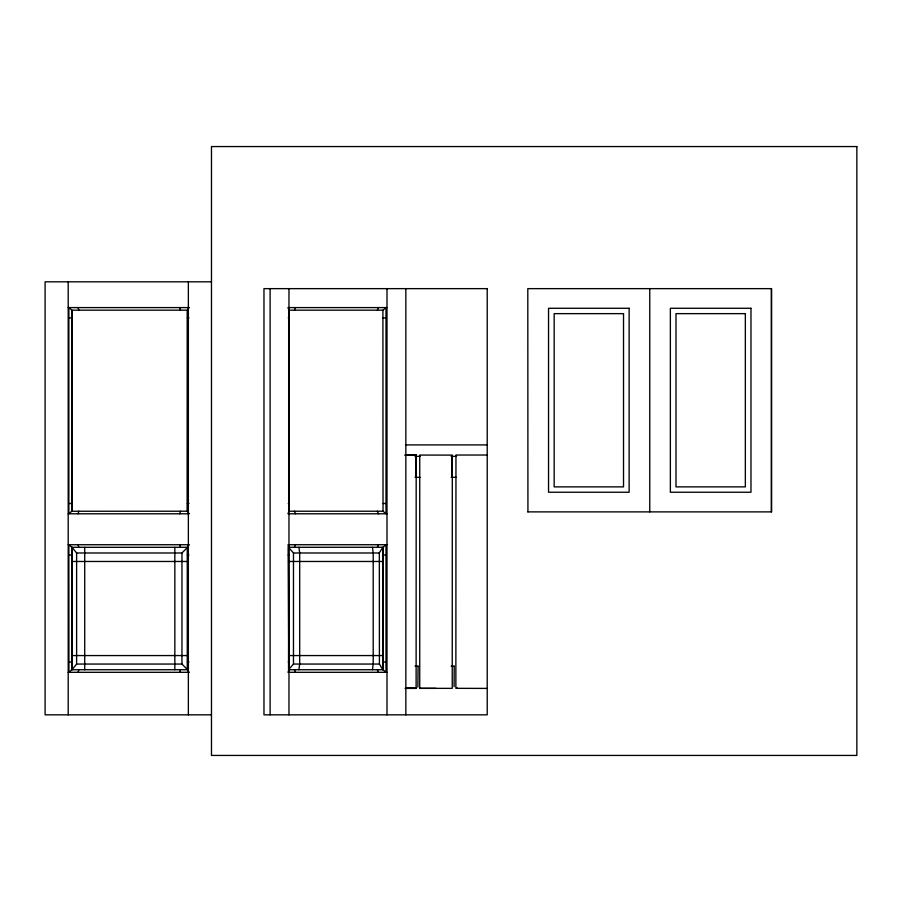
<?xml version="1.0" encoding="UTF-8"?>
<svg xmlns="http://www.w3.org/2000/svg" width="902" height="902" viewBox="0 0 902 902"><rect width="100%" height="100%" fill="white"/><g stroke="black" fill="none" stroke-linecap="round" stroke-linejoin="round"><path stroke-width="1.35" d="M84.72 547.3L84.72 669.735M174.841 547.3L174.841 669.735M298.912 669.735L299.69 664.052L299.69 552.982L298.912 547.3M372.436 669.735L373.202 664.052L373.202 552.982L372.436 547.3M76.614 664.052L72.013 669.735L72.013 547.3L76.614 552.982L76.614 664.052L181.956 664.052L187.548 669.735L71.867 669.735L68.947 672.261L68.856 544.729L71.867 547.3L187.548 547.3L187.548 669.735M78.147 672.261L78.17 672.17A1.973 0.879 -90 0 1 78.542 670.817A1.725 0.767 -90 0 0 78.733 669.882L78.801 669.735M179.825 672.261L179.836 672.17A1.973 0.879 -90 0 1 180.22 670.817A1.725 0.767 -90 0 0 180.4 669.882L180.468 669.735M288.245 513.125L288.82 511.254L288.82 310.13L288.245 308.258M288.245 671.64L288.82 669.78L288.245 545.394M378.457 544.729L378.344 544.864A1.973 1.342 -90 0 1 377.769 546.217A1.725 1.184 -90 0 0 377.487 547.164L377.442 547.266M379.415 664.052L382.798 669.735L382.798 547.3L379.336 552.813L379.415 664.052L293.477 664.052L288.55 669.735L383.034 669.735L386 672.306L386 544.729L383.136 547.266L288.55 547.3L288.55 669.735M417.897 687.087L418.077 666.116M454.078 686.659L454.213 666.116M188.958 307.74L187.402 310.175L187.39 511.254L188.958 513.655M188.958 544.864L187.39 547.266L187.402 669.735L188.958 672.17M187.548 547.3L181.956 552.982L76.614 552.982M78.102 513.79L78.17 513.655A1.973 0.879 -90 0 1 78.542 512.302A1.725 0.767 -90 0 0 78.733 511.355L78.801 511.22M179.769 513.79L179.825 513.745A1.973 0.879 -90 0 1 180.22 512.302A1.725 0.767 -90 0 0 180.4 511.355L180.468 511.22M295.518 307.593L295.439 307.638A1.973 1.342 -90 0 1 294.819 309.093A1.725 1.184 -90 0 0 294.537 310.029L294.435 310.175M378.457 307.593L378.378 307.638A1.973 1.342 -90 0 1 377.769 309.093A1.725 1.184 -90 0 0 377.487 310.029L377.374 310.175M295.518 544.729L295.405 544.864A1.973 1.342 -90 0 1 294.819 546.217A1.725 1.184 -90 0 0 294.537 547.164L294.435 547.3M383.034 547.3L383.034 669.735M416.093 688.35L405.291 688.339L416.115 688.361L416.183 455.104L405.302 455.082L416.059 455.104M436.016 688.35L419.825 688.35L452.24 688.361L452.308 455.104L419.746 455.07L419.734 688.327M211.474 281.819L45.1 281.819L45.1 714.835L211.474 714.835M68.202 307.593L189.014 307.593M287.975 307.593L386.992 307.593M68.856 317.899L71.867 317.899M187.39 317.899L188.958 317.899M288.245 317.899L288.82 317.899M383.034 317.899L386 317.899M405.674 444.911L486.967 444.911M404.818 455.104L416.115 455.07M486.911 455.025L455.961 455.036L455.871 688.327L486.911 688.406M415.044 456.344L420.073 456.344M451.158 456.344L456.198 456.344M415.044 477.316L420.073 477.316M451.158 477.316L456.198 477.316M68.856 503.485L71.867 503.485M187.39 503.485L188.958 503.485M288.245 503.485L288.82 503.485M383.034 503.485L386 503.485M383.034 511.22L288.663 511.22L288.663 310.175L383.034 310.175L386 307.593L386 513.79L383.034 511.22L382.91 310.175M527.805 511.885L771.582 511.885L771.582 288.64L527.805 288.64L527.929 511.885M68.202 513.79L189.014 513.79M287.975 513.79L386.992 513.79M68.202 544.729L189.014 544.729M287.975 544.729L386.992 544.729M288.55 547.3L293.477 552.982L379.415 552.982M68.856 555.034L71.867 555.034M187.39 555.034L188.958 555.034M288.245 555.034L288.82 555.034M383.034 555.034L386 555.034M72.013 561.472L187.548 561.472M288.55 561.472L382.798 561.472M72.013 655.562L187.548 655.562M288.55 655.562L382.798 655.562M68.856 662L71.867 662M187.39 662L188.958 662M288.245 662L288.82 662M383.034 662L386 662M415.044 666.116L417.953 666.172M451.158 666.116L454.078 666.172M68.202 672.306L189.014 672.306M287.975 672.306L386.992 672.306M405.291 688.35L416.115 688.361M451.947 477.316L451.846 456.502M415.845 477.316L415.709 456.502M457.167 688.384L457.134 687.843M377.374 511.22L377.487 511.355A1.725 1.184 -90 0 0 377.769 512.302A1.973 1.342 -90 0 1 378.344 513.655L378.457 513.79M294.435 511.22L294.537 511.355A1.725 1.184 -90 0 0 294.819 512.302A1.973 1.342 -90 0 1 295.405 513.655L295.518 513.79M377.374 669.735L377.487 669.882A1.725 1.184 -90 0 0 377.769 670.817A1.973 1.342 -90 0 1 378.344 672.17L378.457 672.306M294.435 669.735L294.537 669.882A1.725 1.184 -90 0 0 294.819 670.817A1.973 1.342 -90 0 1 295.405 672.17L295.518 672.306M180.468 310.175L180.423 310.13A1.725 0.767 -90 0 0 180.22 309.093A1.973 0.879 -90 0 1 179.836 307.74L179.769 307.593M78.801 310.175L78.756 310.13A1.725 0.767 -90 0 0 78.542 309.093A1.973 0.879 -90 0 1 78.17 307.74L78.102 307.593M180.468 547.3L180.4 547.164A1.725 0.767 -90 0 0 180.22 546.217A1.973 0.879 -90 0 1 179.836 544.864L179.825 544.774M78.756 547.266L78.733 547.164A1.725 0.767 -90 0 0 78.542 546.217A1.973 0.879 -90 0 1 78.17 544.864L78.147 544.774M771.357 288.64L771.357 511.885M649.756 288.64L649.756 511.885M405.844 288.843L405.844 714.835M386.992 288.595L386.992 714.835M293.477 552.982L293.477 664.052M288.967 288.595L288.967 714.835M270.115 288.843L270.115 714.835M188.36 281.819L188.36 714.835M181.956 552.982L181.956 664.052M71.867 547.3L71.867 669.735M68.202 281.819L68.202 714.835M71.675 511.355L68.856 513.79L68.856 307.593L71.867 310.175L187.481 310.175L187.402 511.22L71.788 511.254M856.855 146.564L211.474 146.564L211.474 755.436L856.855 755.436L856.855 146.564M487.215 288.64L263.97 288.64L263.97 714.835L487.215 714.835L487.215 288.64M629.134 308.281L548.54 308.281L548.54 492.244L629.134 492.244L629.134 308.281M750.971 308.281L670.366 308.281L670.366 492.244L750.971 492.244L750.971 308.281M623.519 313.637L554.166 313.637L554.166 486.877L623.519 486.877L623.519 313.637M745.345 313.637L675.993 313.637L675.993 486.877L745.345 486.877L745.345 313.637M71.946 511.22L71.946 310.175L71.867 511.22"/></g></svg>
